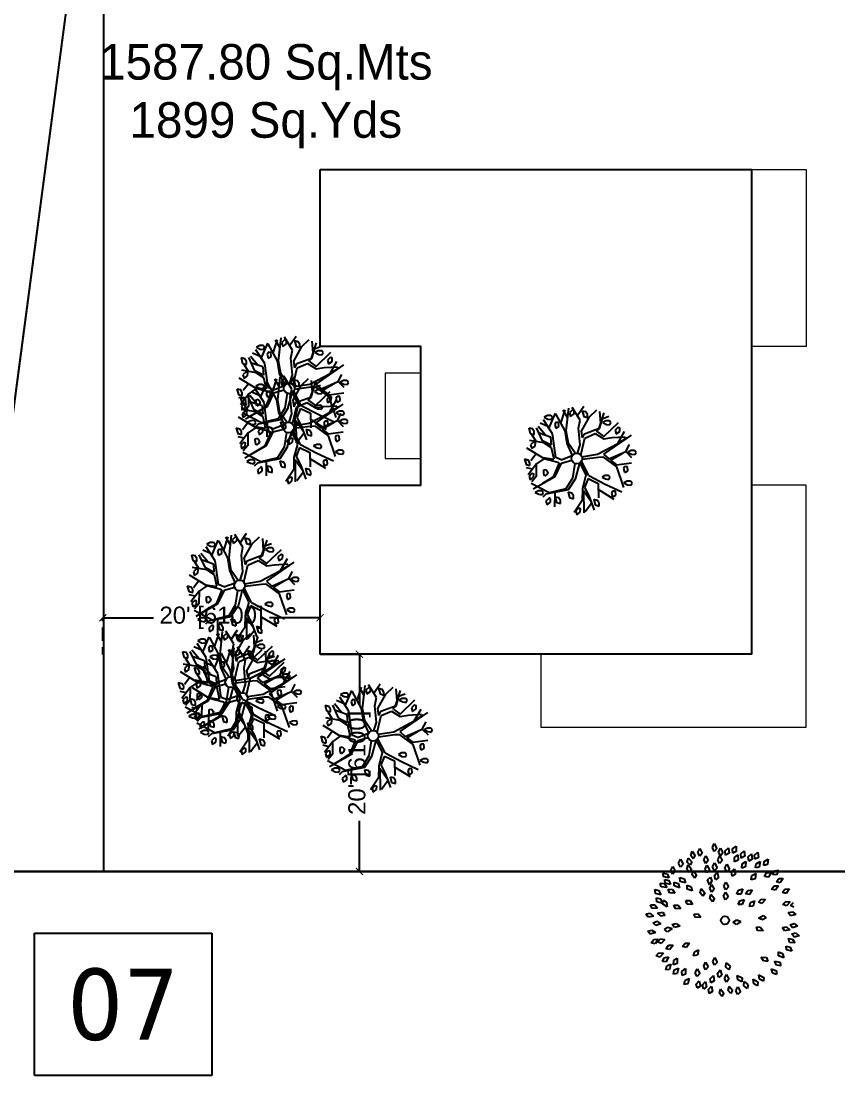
# Model space of a CAD drawing. Header units: millimetres. Extents: x -176651 to 388869, y -469666 to 486614.
# Drawn here: x 155105 to 178035, y 71235 to 101135 of the extents above; entities that cross this region are included whole.
import ezdxf

# ---------------------------------------------------------------- set-up
doc = ezdxf.new("R2010")
doc.units = ezdxf.units.MM
doc.header["$PDMODE"] = 35
doc.header["$PDSIZE"] = 0.1
doc.linetypes.add('HIDDEN', pattern=[9.525, 6.35, -3.175])
doc.layers.get('Defpoints').update_dxf_attribs({"color": 252})
doc.layers.add('A- FURNITURE', color=252, linetype='Continuous', lineweight=0)
doc.layers.add('L-TREEEES', color=8, linetype='Continuous', lineweight=25)
for name, color, linetype in [('ad-Dimension', 8, 'Continuous'), ('ad-Plinth', 8, 'Continuous'), ('ad-Plot Areas-Sq.Mts', 8, 'Continuous'), ('ad-Plot Areas-Sq.Yds', 8, 'Continuous'), ('ad-Plot Boundary', 8, 'Continuous'), ('ad-Plot Numbers', 2, 'Continuous'), ('ad-Verandah', 8, 'Continuous'), ('CAY', 94, 'Continuous')]:
    doc.layers.add(name, color=color, linetype=linetype)
doc.styles.add('$0$grid_text', font='verdana.ttf', dxfattribs={"width": 0.9})
doc.styles.add('MtX_Century_Gothic', font='GOTHIC.TTF')
doc.styles.get("Standard").update_dxf_attribs({"font": 'arial.ttf'})
doc.dimstyles.new('Copy of A-100-DIM-INT (MM-FT)', dxfattribs={"dimscale": 500, "dimtxt": 2.4, "dimasz": 1, "dimexe": 0, "dimexo": 0, "dimgap": 1, "dimtad": 0, "dimdec": 0, "dimlfac": 0.03937, "dimdsep": 46, "dimlunit": 3, "dimtxsty": 'Standard', "dimblk": 'ARCHTICK', "dimcen": 0.025, "dimclrd": 256, "dimclre": 256, "dimclrt": 256, "dimazin": 2, "dimtfac": 1, "dimtdec": 0, "dimtix": 1, "dimtmove": 2, "dimatfit": 3, "dimldrblk": 'ARCHTICK', "dimfxl": 1, "dimtolj": 1, "dimtzin": 0, "dimarcsym": 0})

# ---------------------------------------------------------------- blocks, each defined once
blk = doc.blocks.new('A$Cbbea0351')
at = {"layer": 'ad-Plot Areas-Sq.Mts', "linetype": 'Continuous', "insert": (-205604, -366769), "char_height": 1000, "width": 9668.74, "attachment_point": 5, "style": 'MtX_Century_Gothic', "bg_fill": 2}
blk.add_mtext('1587.80 Sq.Mts', dxfattribs=at)
at = {"layer": 'ad-Plot Numbers', "linetype": 'Continuous', "insert": (-209609, -393109), "char_height": 2000, "width": 2981.72, "attachment_point": 5, "style": '$0$grid_text', "bg_fill": 18, "box_fill_scale": 1.5, "bg_fill_color": 257, "bg_fill_transparency": 0}
blk.add_mtext('07', dxfattribs=at)
at = {"layer": 'ad-Plot Areas-Sq.Yds', "linetype": 'Continuous', "insert": (-205604, -368401), "char_height": 1000, "width": 7884.16, "attachment_point": 5, "style": 'MtX_Century_Gothic', "bg_fill": 2}
blk.add_mtext('1899 Sq.Yds', dxfattribs=at)
blk = doc.blocks.new('zw$A88E')
at = {"layer": 'ad-Plot Boundary', "ltscale": 5}
for points in [[(-214624, -390951), (-218257, -389327), (-224158, -388291), (-238328, -386295), (-245192, -385377), (-240945, -353250), (-210179, -357330)], [(-214414, -389359), (-160084, -389359), (-160084, -359309), (-195260, -359309), (-210179, -357330)], [(-218432, -419409), (-160084, -419409), (-160084, -389359), (-214414, -389359), (-214624, -390951), (-215394, -396770), (-216370, -404153), (-218165, -417733)]]:
    blk.add_lwpolyline(points, close=True, dxfattribs=at)
blk = doc.blocks.new('_ArchTick')
at = {"color": 0, "linetype": 'ByBlock', "const_width": 0.15}
blk.add_lwpolyline([(-0.5, -0.5), (0.5, 0.5)], dxfattribs=at)
blk = doc.blocks.new('*D16')
at = {"layer": 'ad-Dimension', "lineweight": -2, "transparency": 16777216}
for p, q in [((0, 0), (1103, 0)), ((1103, 0), (1103, -1419)), ((1103, -6100), (1103, -4681)), ((0, -6100), (1103, -6100))]:
    blk.add_line(p, q, dxfattribs=at)
at = {"layer": 'Defpoints', "color": 0, "ltscale": 5, "transparency": 16777216}
for p in [(0, 0), (0, -6100), (1103, -6100)]:
    blk.add_point(p, dxfattribs=at)
at = {"layer": 'ad-Dimension', "lineweight": -2, "ltscale": 5, "transparency": 16777216, "xscale": 200, "yscale": 200, "zscale": 200}
for p, rotation in [((1103, 0), 90), ((1103, -6100), 270)]:
    blk.add_blockref('_ArchTick', p, dxfattribs=dict(at, rotation=rotation))
at = {"layer": 'ad-Dimension', "ltscale": 5, "transparency": 16777216, "insert": (1103, -3050), "char_height": 480, "attachment_point": 5, "rotation": 90}
blk.add_mtext("\\A1;20' [6100]", dxfattribs=at)
blk = doc.blocks.new('*D17')
at = {"layer": 'ad-Dimension', "linetype": 'HIDDEN', "lineweight": -2, "transparency": 16777216}
blk.add_line((-6100, -6), (-6100, 1026), dxfattribs=at)
at = {"layer": 'ad-Dimension', "lineweight": -2, "transparency": 16777216}
for p, q in [((-6100, 1026), (-4681, 1026)), ((0, 1026), (-1419, 1026)), ((0, 0), (0, 1026))]:
    blk.add_line(p, q, dxfattribs=at)
at = {"layer": 'Defpoints', "color": 0, "ltscale": 5, "transparency": 16777216}
for p in [(-6100, 1026), (-6100, -6), (0, 0)]:
    blk.add_point(p, dxfattribs=at)
at = {"layer": 'ad-Dimension', "lineweight": -2, "ltscale": 5, "transparency": 16777216, "xscale": 200, "yscale": 200, "zscale": 200, "rotation": 180}
blk.add_blockref('_ArchTick', (-6100, 1026), dxfattribs=at)
at = {"layer": 'ad-Dimension', "lineweight": -2, "ltscale": 5, "transparency": 16777216, "xscale": 200, "yscale": 200, "zscale": 200}
blk.add_blockref('_ArchTick', (0, 1026), dxfattribs=at)
at = {"layer": 'ad-Dimension', "ltscale": 5, "transparency": 16777216, "insert": (-3050, 1026), "char_height": 480, "attachment_point": 5}
blk.add_mtext("\\A1;20' [6100]", dxfattribs=at)
blk = doc.blocks.new('zw$1D4B')
at = {"ltscale": 5}
blk.add_lwpolyline([(-22532, -238720), (-22532, -270747)], dxfattribs=at)
blk = doc.blocks.new('qerfefr')
at = {"layer": 'L-TREEEES', "color": 104, "ltscale": 1.622888}
for p, q in [((260795.962, 1945721.719, 129.914), (260796.032, 1945721.823, 129.914)), ((260796.032, 1945721.823, 129.914), (260796.083, 1945721.68, 129.914)), ((260796.173, 1945721.748, 129.914), (260796.255, 1945721.842, 129.914)), ((260796.255, 1945721.842, 129.914), (260796.288, 1945721.694, 129.914)), ((260795.87, 1945721.677, 129.914), (260795.944, 1945721.544, 129.914)), ((260795.944, 1945721.544, 129.914), (260795.875, 1945721.46, 129.914)), ((260796, 1945721.608, 129.914), (260795.962, 1945721.719, 129.914)), ((260796.083, 1945721.68, 129.914), (260796, 1945721.608, 129.914)), ((260796.197, 1945721.633, 129.914), (260796.173, 1945721.748, 129.914)), ((260796.288, 1945721.694, 129.914), (260796.197, 1945721.633, 129.914)), ((260796.283, 1945721.505, 129.914), (260796.365, 1945721.6, 129.914)), ((260796.307, 1945721.39, 129.914), (260796.283, 1945721.505, 129.914)), ((260796.365, 1945721.6, 129.914), (260796.398, 1945721.451, 129.914)), ((260795.855, 1945721.186, 129.914), (260795.92, 1945721.293, 129.914)), ((260795.898, 1945721.076, 129.914), (260795.855, 1945721.186, 129.914)), ((260795.92, 1945721.293, 129.914), (260795.978, 1945721.152, 129.914)), ((260796.247, 1945721.244, 129.914), (260796.329, 1945721.339, 129.914)), ((260796.271, 1945721.129, 129.914), (260796.247, 1945721.244, 129.914)), ((260796.362, 1945721.19, 129.914), (260796.271, 1945721.129, 129.914)), ((260796.398, 1945721.451, 129.914), (260796.307, 1945721.39, 129.914)), ((260796.329, 1945721.339, 129.914), (260796.362, 1945721.19, 129.914)), ((260795.978, 1945721.152, 129.914), (260795.898, 1945721.076, 129.914)), ((260796.237, 1945720.939, 129.914), (260796.335, 1945720.988, 129.914)), ((260796.25, 1945720.787, 129.914), (260796.237, 1945720.939, 129.914)), ((260796.335, 1945720.988, 129.914), (260796.344, 1945720.87, 129.914)), ((260795.94, 1945720.635, 129.914), (260796, 1945720.745, 129.914)), ((260795.989, 1945720.528, 129.914), (260795.94, 1945720.635, 129.914)), ((260796.065, 1945720.607, 129.914), (260795.989, 1945720.528, 129.914)), ((260796, 1945720.745, 129.914), (260796.065, 1945720.607, 129.914)), ((260796.234, 1945720.683, 129.914), (260796.31, 1945720.782, 129.914)), ((260796.265, 1945720.569, 129.914), (260796.234, 1945720.683, 129.914)), ((260796.344, 1945720.87, 129.914), (260796.25, 1945720.787, 129.914)), ((260796.352, 1945720.636, 129.914), (260796.265, 1945720.569, 129.914)), ((260796.31, 1945720.782, 129.914), (260796.352, 1945720.636, 129.914)), ((260795.614, 1945720.107, 129.914), (260795.729, 1945720.082, 129.914)), ((260795.633, 1945720, 129.914), (260795.614, 1945720.107, 129.914)), ((260795.782, 1945719.969, 129.914), (260795.633, 1945720, 129.914)), ((260795.729, 1945720.082, 129.914), (260795.782, 1945719.969, 129.914)), ((260794.373, 1945719.188, 129.914), (260794.284, 1945719.25, 129.914)), ((260794.41, 1945719.051, 129.914), (260794.486, 1945719.142, 129.914)), ((260794.486, 1945719.142, 129.914), (260794.611, 1945719.135, 129.914)), ((260794.611, 1945719.135, 129.914), (260794.514, 1945719.018, 129.914)), ((260794.514, 1945719.018, 129.914), (260794.41, 1945719.051, 129.914)), ((260794.439, 1945718.805, 129.914), (260794.499, 1945718.906, 129.914)), ((260794.547, 1945718.788, 129.914), (260794.439, 1945718.805, 129.914)), ((260794.499, 1945718.906, 129.914), (260794.623, 1945718.92, 129.914)), ((260794.623, 1945718.92, 129.914), (260794.547, 1945718.788, 129.914)), ((260794.69, 1945718.884, 129.914), (260794.725, 1945718.996, 129.914)), ((260794.799, 1945718.893, 129.914), (260794.69, 1945718.884, 129.914)), ((260794.616, 1945718.635, 129.914), (260794.672, 1945718.738, 129.914)), ((260794.725, 1945718.622, 129.914), (260794.616, 1945718.635, 129.914)), ((260794.672, 1945718.738, 129.914), (260794.796, 1945718.757, 129.914)), ((260794.796, 1945718.757, 129.914), (260794.725, 1945718.622, 129.914))]:
    blk.add_line(p, q, dxfattribs=at)
at = {"layer": 'L-TREEEES', "color": 96, "ltscale": 1.622888}
for p, q in [((260796.604, 1945721.774, 129.914), (260796.686, 1945721.869, 129.914)), ((260796.628, 1945721.659, 129.914), (260796.604, 1945721.774, 129.914)), ((260796.686, 1945721.869, 129.914), (260796.719, 1945721.72, 129.914)), ((260796.719, 1945721.72, 129.914), (260796.628, 1945721.659, 129.914)), ((260796.66, 1945721.405, 129.914), (260796.743, 1945721.499, 129.914)), ((260796.738, 1945721.606, 129.914), (260796.821, 1945721.7, 129.914)), ((260796.762, 1945721.49, 129.914), (260796.738, 1945721.606, 129.914)), ((260796.743, 1945721.499, 129.914), (260796.774, 1945721.35, 129.914)), ((260796.853, 1945721.551, 129.914), (260796.762, 1945721.49, 129.914)), ((260796.821, 1945721.7, 129.914), (260796.853, 1945721.551, 129.914)), ((260796.908, 1945721.475, 129.914), (260796.926, 1945721.591, 129.914)), ((260797.015, 1945721.5, 129.914), (260796.908, 1945721.475, 129.914)), ((260796.926, 1945721.591, 129.914), (260797.037, 1945721.65, 129.914)), ((260797.037, 1945721.65, 129.914), (260797.015, 1945721.5, 129.914)), ((260797.117, 1945721.477, 129.914), (260797.145, 1945721.591, 129.914)), ((260797.226, 1945721.493, 129.914), (260797.117, 1945721.477, 129.914)), ((260797.145, 1945721.591, 129.914), (260797.26, 1945721.641, 129.914)), ((260797.26, 1945721.641, 129.914), (260797.226, 1945721.493, 129.914)), ((260796.47, 1945721.247, 129.914), (260796.551, 1945721.342, 129.914)), ((260796.495, 1945721.132, 129.914), (260796.47, 1945721.247, 129.914)), ((260796.585, 1945721.193, 129.914), (260796.495, 1945721.132, 129.914)), ((260796.551, 1945721.342, 129.914), (260796.585, 1945721.193, 129.914)), ((260796.683, 1945721.29, 129.914), (260796.66, 1945721.405, 129.914)), ((260796.774, 1945721.35, 129.914), (260796.683, 1945721.29, 129.914)), ((260796.792, 1945721.122, 129.914), (260796.875, 1945721.216, 129.914)), ((260796.875, 1945721.216, 129.914), (260796.908, 1945721.068, 129.914)), ((260797.102, 1945721.225, 129.914), (260797.127, 1945721.34, 129.914)), ((260797.21, 1945721.243, 129.914), (260797.102, 1945721.225, 129.914)), ((260797.127, 1945721.34, 129.914), (260797.24, 1945721.393, 129.914)), ((260797.24, 1945721.393, 129.914), (260797.21, 1945721.243, 129.914)), ((260797.31, 1945721.279, 129.914), (260797.33, 1945721.395, 129.914)), ((260797.417, 1945721.302, 129.914), (260797.31, 1945721.279, 129.914)), ((260797.33, 1945721.395, 129.914), (260797.442, 1945721.452, 129.914)), ((260797.442, 1945721.452, 129.914), (260797.417, 1945721.302, 129.914)), ((260797.493, 1945721.142, 129.914), (260797.509, 1945721.259, 129.914)), ((260797.509, 1945721.259, 129.914), (260797.619, 1945721.32, 129.914)), ((260796.453, 1945720.881, 129.914), (260796.454, 1945720.999, 129.914)), ((260796.555, 1945720.922, 129.914), (260796.453, 1945720.881, 129.914)), ((260796.454, 1945720.999, 129.914), (260796.554, 1945721.074, 129.914)), ((260796.554, 1945721.074, 129.914), (260796.555, 1945720.922, 129.914)), ((260796.817, 1945721.007, 129.914), (260796.792, 1945721.122, 129.914)), ((260796.908, 1945721.068, 129.914), (260796.817, 1945721.007, 129.914)), ((260796.934, 1945720.853, 129.914), (260796.939, 1945720.97, 129.914)), ((260797.037, 1945720.889, 129.914), (260796.934, 1945720.853, 129.914)), ((260796.939, 1945720.97, 129.914), (260797.042, 1945721.041, 129.914)), ((260797.042, 1945721.041, 129.914), (260797.037, 1945720.889, 129.914)), ((260797.254, 1945721.004, 129.914), (260797.292, 1945721.115, 129.914)), ((260797.363, 1945721.01, 129.914), (260797.254, 1945721.004, 129.914)), ((260797.292, 1945721.115, 129.914), (260797.411, 1945721.154, 129.914)), ((260797.411, 1945721.154, 129.914), (260797.363, 1945721.01, 129.914)), ((260797.599, 1945721.168, 129.914), (260797.493, 1945721.142, 129.914)), ((260796.636, 1945720.647, 129.914), (260796.718, 1945720.741, 129.914)), ((260796.66, 1945720.531, 129.914), (260796.636, 1945720.647, 129.914)), ((260796.751, 1945720.592, 129.914), (260796.66, 1945720.531, 129.914)), ((260796.718, 1945720.741, 129.914), (260796.751, 1945720.592, 129.914)), ((260797.422, 1945720.616, 129.914), (260797.468, 1945720.725, 129.914)), ((260797.531, 1945720.614, 129.914), (260797.422, 1945720.616, 129.914)), ((260797.468, 1945720.725, 129.914), (260797.59, 1945720.755, 129.914)), ((260796.162, 1945720.41, 129.914), (260796.223, 1945720.519, 129.914)), ((260796.209, 1945720.302, 129.914), (260796.162, 1945720.41, 129.914)), ((260796.286, 1945720.38, 129.914), (260796.209, 1945720.302, 129.914)), ((260796.223, 1945720.519, 129.914), (260796.286, 1945720.38, 129.914)), ((260796.551, 1945720.379, 129.914), (260796.633, 1945720.473, 129.914)), ((260796.576, 1945720.263, 129.914), (260796.551, 1945720.379, 129.914)), ((260796.666, 1945720.324, 129.914), (260796.576, 1945720.263, 129.914)), ((260796.633, 1945720.473, 129.914), (260796.666, 1945720.324, 129.914)), ((260796.93, 1945720.332, 129.914), (260796.999, 1945720.428, 129.914)), ((260797.036, 1945720.306, 129.914), (260796.93, 1945720.332, 129.914)), ((260796.999, 1945720.428, 129.914), (260797.124, 1945720.431, 129.914)), ((260797.124, 1945720.431, 129.914), (260797.036, 1945720.306, 129.914)), ((260797.164, 1945720.272, 129.914), (260797.247, 1945720.355, 129.914)), ((260797.247, 1945720.355, 129.914), (260797.371, 1945720.338, 129.914)), ((260797.371, 1945720.338, 129.914), (260797.265, 1945720.229, 129.914)), ((260796.883, 1945720.041, 129.914), (260796.957, 1945720.133, 129.914)), ((260796.988, 1945720.009, 129.914), (260796.883, 1945720.041, 129.914)), ((260796.957, 1945720.133, 129.914), (260797.082, 1945720.129, 129.914)), ((260797.082, 1945720.129, 129.914), (260796.988, 1945720.009, 129.914)), ((260797.265, 1945720.229, 129.914), (260797.164, 1945720.272, 129.914)), ((260797.174, 1945719.905, 129.914), (260797.233, 1945720.007, 129.914)), ((260797.233, 1945720.007, 129.914), (260797.358, 1945720.021, 129.914)), ((260797.358, 1945720.021, 129.914), (260797.282, 1945719.889, 129.914)), ((260796.619, 1945719.595, 129.914), (260796.731, 1945719.633, 129.914)), ((260796.69, 1945719.512, 129.914), (260796.619, 1945719.595, 129.914)), ((260796.834, 1945719.562, 129.914), (260796.69, 1945719.512, 129.914)), ((260796.731, 1945719.633, 129.914), (260796.834, 1945719.562, 129.914)), ((260797.334, 1945719.526, 129.914), (260797.481, 1945719.564, 129.914)), ((260797.431, 1945719.447, 129.914), (260797.334, 1945719.526, 129.914)), ((260797.545, 1945719.475, 129.914), (260797.431, 1945719.447, 129.914)), ((260797.481, 1945719.564, 129.914), (260797.545, 1945719.475, 129.914)), ((260795.297, 1945718.98, 129.914), (260795.352, 1945719.084, 129.914)), ((260795.352, 1945719.084, 129.914), (260795.476, 1945719.104, 129.914)), ((260795.476, 1945719.104, 129.914), (260795.406, 1945718.969, 129.914)), ((260797.22, 1945719.189, 129.914), (260797.215, 1945719.298, 129.914)), ((260797.215, 1945719.298, 129.914), (260797.326, 1945719.259, 129.914)), ((260797.365, 1945719.14, 129.914), (260797.22, 1945719.189, 129.914)), ((260797.326, 1945719.259, 129.914), (260797.365, 1945719.14, 129.914)), ((260794.725, 1945718.996, 129.914), (260794.842, 1945719.039, 129.914)), ((260794.842, 1945719.039, 129.914), (260794.799, 1945718.893, 129.914)), ((260795.406, 1945718.969, 129.914), (260795.297, 1945718.98, 129.914)), ((260794.841, 1945718.528, 129.914), (260794.869, 1945718.642, 129.914)), ((260794.949, 1945718.543, 129.914), (260794.841, 1945718.528, 129.914)), ((260794.869, 1945718.642, 129.914), (260794.984, 1945718.691, 129.914)), ((260794.984, 1945718.691, 129.914), (260794.949, 1945718.543, 129.914)), ((260795.22, 1945718.505, 129.914), (260795.303, 1945718.6, 129.914)), ((260795.245, 1945718.39, 129.914), (260795.22, 1945718.505, 129.914)), ((260795.303, 1945718.6, 129.914), (260795.336, 1945718.451, 129.914)), ((260795.497, 1945718.625, 129.914), (260795.579, 1945718.72, 129.914)), ((260795.521, 1945718.51, 129.914), (260795.497, 1945718.625, 129.914)), ((260795.612, 1945718.571, 129.914), (260795.521, 1945718.51, 129.914)), ((260795.579, 1945718.72, 129.914), (260795.612, 1945718.571, 129.914)), ((260795.776, 1945718.681, 129.914), (260795.858, 1945718.776, 129.914)), ((260795.8, 1945718.566, 129.914), (260795.776, 1945718.681, 129.914)), ((260795.891, 1945718.627, 129.914), (260795.8, 1945718.566, 129.914)), ((260795.858, 1945718.776, 129.914), (260795.891, 1945718.627, 129.914)), ((260796.087, 1945718.436, 129.914), (260796.13, 1945718.553, 129.914)), ((260796.13, 1945718.553, 129.914), (260796.213, 1945718.425, 129.914)), ((260794.832, 1945718.275, 129.914), (260794.886, 1945718.379, 129.914)), ((260794.94, 1945718.264, 129.914), (260794.832, 1945718.275, 129.914)), ((260794.886, 1945718.379, 129.914), (260795.01, 1945718.399, 129.914)), ((260795.01, 1945718.399, 129.914), (260794.94, 1945718.264, 129.914)), ((260795.156, 1945718.072, 129.914), (260795.161, 1945718.19, 129.914)), ((260795.161, 1945718.19, 129.914), (260795.264, 1945718.261, 129.914)), ((260795.336, 1945718.451, 129.914), (260795.245, 1945718.39, 129.914)), ((260795.264, 1945718.261, 129.914), (260795.259, 1945718.109, 129.914)), ((260795.326, 1945718.122, 129.914), (260795.43, 1945718.191, 129.914)), ((260795.43, 1945718.191, 129.914), (260795.422, 1945718.039, 129.914)), ((260795.567, 1945718.117, 129.914), (260795.581, 1945718.234, 129.914)), ((260795.581, 1945718.234, 129.914), (260795.689, 1945718.297, 129.914)), ((260795.689, 1945718.297, 129.914), (260795.672, 1945718.145, 129.914)), ((260795.816, 1945718.205, 129.914), (260795.818, 1945718.323, 129.914)), ((260795.918, 1945718.245, 129.914), (260795.816, 1945718.205, 129.914)), ((260795.818, 1945718.323, 129.914), (260795.919, 1945718.398, 129.914)), ((260795.919, 1945718.398, 129.914), (260795.918, 1945718.245, 129.914)), ((260795.971, 1945718.137, 129.914), (260796.053, 1945718.232, 129.914)), ((260796.053, 1945718.232, 129.914), (260796.086, 1945718.083, 129.914)), ((260796.15, 1945718.337, 129.914), (260796.087, 1945718.436, 129.914)), ((260796.213, 1945718.425, 129.914), (260796.15, 1945718.337, 129.914)), ((260795.259, 1945718.109, 129.914), (260795.156, 1945718.072, 129.914)), ((260795.318, 1945718.005, 129.914), (260795.326, 1945718.122, 129.914)), ((260795.422, 1945718.039, 129.914), (260795.318, 1945718.005, 129.914)), ((260795.452, 1945717.957, 129.914), (260795.558, 1945718.023, 129.914)), ((260795.558, 1945718.023, 129.914), (260795.546, 1945717.871, 129.914)), ((260795.672, 1945718.145, 129.914), (260795.567, 1945718.117, 129.914)), ((260795.995, 1945718.022, 129.914), (260795.971, 1945718.137, 129.914)), ((260796.086, 1945718.083, 129.914), (260795.995, 1945718.022, 129.914))]:
    blk.add_line(p, q, dxfattribs=at)
at = {"layer": 'L-TREEEES', "color": 70, "ltscale": 1.622888}
for p, q in [((260795.311, 1945721.46, 129.914), (260795.393, 1945721.554, 129.914)), ((260795.393, 1945721.554, 129.914), (260795.426, 1945721.405, 129.914)), ((260795.574, 1945721.597, 129.914), (260795.656, 1945721.692, 129.914)), ((260795.598, 1945721.482, 129.914), (260795.574, 1945721.597, 129.914)), ((260795.689, 1945721.543, 129.914), (260795.598, 1945721.482, 129.914)), ((260795.656, 1945721.692, 129.914), (260795.689, 1945721.543, 129.914)), ((260795.756, 1945721.379, 129.914), (260795.82, 1945721.487, 129.914)), ((260795.818, 1945721.563, 129.914), (260795.87, 1945721.677, 129.914)), ((260795.875, 1945721.46, 129.914), (260795.818, 1945721.563, 129.914)), ((260795.82, 1945721.487, 129.914), (260795.879, 1945721.347, 129.914)), ((260794.931, 1945721.195, 129.914), (260795.041, 1945721.151, 129.914)), ((260794.932, 1945721.085, 129.914), (260794.931, 1945721.195, 129.914)), ((260795.065, 1945721.155, 129.914), (260795.08, 1945721.263, 129.914)), ((260795.071, 1945721.337, 129.914), (260795.077, 1945721.446, 129.914)), ((260795.209, 1945721.273, 129.914), (260795.071, 1945721.337, 129.914)), ((260795.077, 1945721.446, 129.914), (260795.184, 1945721.395, 129.914)), ((260795.08, 1945721.263, 129.914), (260795.182, 1945721.204, 129.914)), ((260795.182, 1945721.204, 129.914), (260795.197, 1945721.08, 129.914)), ((260795.184, 1945721.395, 129.914), (260795.209, 1945721.273, 129.914)), ((260795.335, 1945721.344, 129.914), (260795.311, 1945721.46, 129.914)), ((260795.426, 1945721.405, 129.914), (260795.335, 1945721.344, 129.914)), ((260795.488, 1945721.095, 129.914), (260795.507, 1945721.203, 129.914)), ((260795.507, 1945721.203, 129.914), (260795.607, 1945721.14, 129.914)), ((260795.801, 1945721.27, 129.914), (260795.756, 1945721.379, 129.914)), ((260795.879, 1945721.347, 129.914), (260795.801, 1945721.27, 129.914)), ((260794.723, 1945720.952, 129.914), (260794.737, 1945721.06, 129.914)), ((260794.857, 1945720.878, 129.914), (260794.723, 1945720.952, 129.914)), ((260794.737, 1945721.06, 129.914), (260794.84, 1945721.003, 129.914)), ((260794.84, 1945721.003, 129.914), (260794.857, 1945720.878, 129.914)), ((260795.074, 1945721.03, 129.914), (260794.932, 1945721.085, 129.914)), ((260795.041, 1945721.151, 129.914), (260795.074, 1945721.03, 129.914)), ((260795.197, 1945721.08, 129.914), (260795.065, 1945721.155, 129.914)), ((260795.101, 1945720.969, 129.914), (260795.214, 1945720.935, 129.914)), ((260795.111, 1945720.86, 129.914), (260795.101, 1945720.969, 129.914)), ((260795.214, 1945720.935, 129.914), (260795.257, 1945720.818, 129.914)), ((260795.291, 1945721.015, 129.914), (260795.317, 1945721.121, 129.914)), ((260795.415, 1945720.927, 129.914), (260795.291, 1945721.015, 129.914)), ((260795.317, 1945721.121, 129.914), (260795.413, 1945721.052, 129.914)), ((260795.413, 1945721.052, 129.914), (260795.415, 1945720.927, 129.914)), ((260795.618, 1945721.015, 129.914), (260795.488, 1945721.095, 129.914)), ((260795.607, 1945721.14, 129.914), (260795.618, 1945721.015, 129.914)), ((260795.616, 1945720.836, 129.914), (260795.643, 1945720.942, 129.914)), ((260795.643, 1945720.942, 129.914), (260795.738, 1945720.872, 129.914)), ((260794.508, 1945720.674, 129.914), (260794.623, 1945720.649, 129.914)), ((260794.527, 1945720.566, 129.914), (260794.508, 1945720.674, 129.914)), ((260794.623, 1945720.649, 129.914), (260794.676, 1945720.536, 129.914)), ((260794.704, 1945720.716, 129.914), (260794.719, 1945720.824, 129.914)), ((260794.837, 1945720.641, 129.914), (260794.704, 1945720.716, 129.914)), ((260794.719, 1945720.824, 129.914), (260794.822, 1945720.765, 129.914)), ((260794.822, 1945720.765, 129.914), (260794.837, 1945720.641, 129.914)), ((260794.836, 1945720.616, 129.914), (260794.882, 1945720.715, 129.914)), ((260794.94, 1945720.506, 129.914), (260794.836, 1945720.616, 129.914)), ((260794.882, 1945720.715, 129.914), (260794.962, 1945720.629, 129.914)), ((260794.962, 1945720.629, 129.914), (260794.94, 1945720.506, 129.914)), ((260795.257, 1945720.818, 129.914), (260795.111, 1945720.86, 129.914)), ((260795.74, 1945720.747, 129.914), (260795.616, 1945720.836, 129.914)), ((260795.738, 1945720.872, 129.914), (260795.74, 1945720.747, 129.914)), ((260794.321, 1945720.471, 129.914), (260794.439, 1945720.458, 129.914)), ((260794.351, 1945720.366, 129.914), (260794.321, 1945720.471, 129.914)), ((260794.503, 1945720.351, 129.914), (260794.351, 1945720.366, 129.914)), ((260794.439, 1945720.458, 129.914), (260794.503, 1945720.351, 129.914)), ((260794.676, 1945720.536, 129.914), (260794.527, 1945720.566, 129.914)), ((260794.7, 1945720.297, 129.914), (260794.633, 1945720.403, 129.914)), ((260794.633, 1945720.403, 129.914), (260794.785, 1945720.392, 129.914)), ((260794.817, 1945720.287, 129.914), (260794.7, 1945720.297, 129.914)), ((260794.785, 1945720.392, 129.914), (260794.817, 1945720.287, 129.914)), ((260795.141, 1945720.498, 129.914), (260795.255, 1945720.469, 129.914)), ((260795.155, 1945720.39, 129.914), (260795.141, 1945720.498, 129.914)), ((260795.303, 1945720.353, 129.914), (260795.155, 1945720.39, 129.914)), ((260795.255, 1945720.469, 129.914), (260795.303, 1945720.353, 129.914)), ((260795.498, 1945720.537, 129.914), (260795.61, 1945720.5, 129.914)), ((260795.505, 1945720.428, 129.914), (260795.498, 1945720.537, 129.914)), ((260795.65, 1945720.382, 129.914), (260795.505, 1945720.428, 129.914)), ((260795.61, 1945720.5, 129.914), (260795.65, 1945720.382, 129.914)), ((260794.237, 1945719.982, 129.914), (260794.355, 1945719.986, 129.914)), ((260794.282, 1945719.882, 129.914), (260794.237, 1945719.982, 129.914)), ((260794.355, 1945719.986, 129.914), (260794.434, 1945719.888, 129.914)), ((260794.444, 1945720.172, 129.914), (260794.561, 1945720.184, 129.914)), ((260794.495, 1945720.075, 129.914), (260794.444, 1945720.172, 129.914)), ((260794.646, 1945720.092, 129.914), (260794.495, 1945720.075, 129.914)), ((260794.561, 1945720.184, 129.914), (260794.646, 1945720.092, 129.914)), ((260794.947, 1945719.983, 129.914), (260795.065, 1945719.986, 129.914)), ((260794.99, 1945719.883, 129.914), (260794.947, 1945719.983, 129.914)), ((260795.065, 1945719.986, 129.914), (260795.143, 1945719.888, 129.914)), ((260794.247, 1945719.639, 129.914), (260794.337, 1945719.715, 129.914)), ((260794.434, 1945719.888, 129.914), (260794.282, 1945719.882, 129.914)), ((260794.337, 1945719.715, 129.914), (260794.459, 1945719.687, 129.914)), ((260794.459, 1945719.687, 129.914), (260794.344, 1945719.588, 129.914)), ((260794.424, 1945719.626, 129.914), (260794.528, 1945719.682, 129.914)), ((260794.528, 1945719.682, 129.914), (260794.641, 1945719.63, 129.914)), ((260794.701, 1945719.906, 129.914), (260794.813, 1945719.944, 129.914)), ((260794.773, 1945719.823, 129.914), (260794.701, 1945719.906, 129.914)), ((260794.917, 1945719.873, 129.914), (260794.773, 1945719.823, 129.914)), ((260794.813, 1945719.944, 129.914), (260794.917, 1945719.873, 129.914)), ((260795.143, 1945719.888, 129.914), (260794.99, 1945719.883, 129.914)), ((260794.344, 1945719.588, 129.914), (260794.247, 1945719.639, 129.914)), ((260794.508, 1945719.556, 129.914), (260794.424, 1945719.626, 129.914)), ((260794.641, 1945719.63, 129.914), (260794.508, 1945719.556, 129.914)), ((260794.608, 1945719.374, 129.914), (260794.699, 1945719.448, 129.914)), ((260794.699, 1945719.448, 129.914), (260794.821, 1945719.418, 129.914)), ((260794.821, 1945719.418, 129.914), (260794.703, 1945719.321, 129.914)), ((260795.072, 1945719.315, 129.914), (260795.165, 1945719.388, 129.914)), ((260795.165, 1945719.388, 129.914), (260795.286, 1945719.355, 129.914)), ((260794.284, 1945719.25, 129.914), (260794.382, 1945719.315, 129.914)), ((260794.5, 1945719.273, 129.914), (260794.373, 1945719.188, 129.914)), ((260794.382, 1945719.315, 129.914), (260794.5, 1945719.273, 129.914)), ((260794.703, 1945719.321, 129.914), (260794.608, 1945719.374, 129.914)), ((260795.167, 1945719.26, 129.914), (260795.072, 1945719.315, 129.914)), ((260795.286, 1945719.355, 129.914), (260795.167, 1945719.26, 129.914))]:
    blk.add_line(p, q, dxfattribs=at)
at = {"layer": 'L-TREEEES', "color": 98, "ltscale": 1.622888}
for p, q in [((260797.619, 1945721.32, 129.914), (260797.599, 1945721.168, 129.914)), ((260797.672, 1945721.144, 129.914), (260797.695, 1945721.259, 129.914)), ((260797.695, 1945721.259, 129.914), (260797.808, 1945721.314, 129.914)), ((260797.808, 1945721.314, 129.914), (260797.78, 1945721.164, 129.914)), ((260797.624, 1945720.906, 129.914), (260797.673, 1945721.014, 129.914)), ((260797.733, 1945720.902, 129.914), (260797.624, 1945720.906, 129.914)), ((260797.78, 1945721.164, 129.914), (260797.672, 1945721.144, 129.914)), ((260797.673, 1945721.014, 129.914), (260797.795, 1945721.042, 129.914)), ((260797.795, 1945721.042, 129.914), (260797.733, 1945720.902, 129.914)), ((260797.869, 1945720.909, 129.914), (260797.912, 1945721.019, 129.914)), ((260797.978, 1945720.91, 129.914), (260797.869, 1945720.909, 129.914)), ((260797.912, 1945721.019, 129.914), (260798.033, 1945721.052, 129.914)), ((260798.033, 1945721.052, 129.914), (260797.978, 1945720.91, 129.914)), ((260797.59, 1945720.755, 129.914), (260797.531, 1945720.614, 129.914)), ((260797.807, 1945720.606, 129.914), (260797.89, 1945720.689, 129.914)), ((260797.907, 1945720.563, 129.914), (260797.807, 1945720.606, 129.914)), ((260797.89, 1945720.689, 129.914), (260798.014, 1945720.672, 129.914)), ((260798.014, 1945720.672, 129.914), (260797.907, 1945720.563, 129.914)), ((260798.036, 1945720.6, 129.914), (260798.115, 1945720.688, 129.914)), ((260798.139, 1945720.563, 129.914), (260798.036, 1945720.6, 129.914)), ((260798.115, 1945720.688, 129.914), (260798.239, 1945720.678, 129.914)), ((260798.239, 1945720.678, 129.914), (260798.139, 1945720.563, 129.914)), ((260797.904, 1945720.21, 129.914), (260797.997, 1945720.283, 129.914)), ((260797.997, 1945720.283, 129.914), (260798.118, 1945720.252, 129.914)), ((260798.088, 1945720.372, 129.914), (260798.179, 1945720.446, 129.914)), ((260798.184, 1945720.319, 129.914), (260798.088, 1945720.372, 129.914)), ((260798.179, 1945720.446, 129.914), (260798.301, 1945720.417, 129.914)), ((260798.301, 1945720.417, 129.914), (260798.184, 1945720.319, 129.914)), ((260797.45, 1945719.958, 129.914), (260797.55, 1945720.02, 129.914)), ((260797.55, 1945720.02, 129.914), (260797.667, 1945719.975, 129.914)), ((260798, 1945720.156, 129.914), (260797.904, 1945720.21, 129.914)), ((260798.118, 1945720.252, 129.914), (260798, 1945720.156, 129.914)), ((260798.173, 1945720.04, 129.914), (260798.264, 1945720.116, 129.914)), ((260798.27, 1945719.989, 129.914), (260798.173, 1945720.04, 129.914)), ((260798.264, 1945720.116, 129.914), (260798.385, 1945720.088, 129.914)), ((260798.385, 1945720.088, 129.914), (260798.27, 1945719.989, 129.914)), ((260797.282, 1945719.889, 129.914), (260797.174, 1945719.905, 129.914)), ((260797.538, 1945719.893, 129.914), (260797.45, 1945719.958, 129.914)), ((260797.667, 1945719.975, 129.914), (260797.538, 1945719.893, 129.914)), ((260798.099, 1945719.708, 129.914), (260798.199, 1945719.772, 129.914)), ((260798.188, 1945719.645, 129.914), (260798.099, 1945719.708, 129.914)), ((260798.316, 1945719.728, 129.914), (260798.188, 1945719.645, 129.914)), ((260798.199, 1945719.772, 129.914), (260798.316, 1945719.728, 129.914)), ((260798.296, 1945719.633, 129.914), (260798.402, 1945719.685, 129.914)), ((260798.185, 1945719.455, 129.914), (260798.303, 1945719.447, 129.914)), ((260798.219, 1945719.351, 129.914), (260798.185, 1945719.455, 129.914)), ((260798.378, 1945719.56, 129.914), (260798.296, 1945719.633, 129.914)), ((260798.303, 1945719.447, 129.914), (260798.372, 1945719.343, 129.914)), ((260797.917, 1945719.095, 129.914), (260798.034, 1945719.084, 129.914)), ((260797.948, 1945718.99, 129.914), (260797.917, 1945719.095, 129.914)), ((260798.034, 1945719.084, 129.914), (260798.1, 1945718.978, 129.914)), ((260798.142, 1945719.109, 129.914), (260798.26, 1945719.111, 129.914)), ((260798.184, 1945719.008, 129.914), (260798.142, 1945719.109, 129.914)), ((260798.372, 1945719.343, 129.914), (260798.219, 1945719.351, 129.914)), ((260798.26, 1945719.111, 129.914), (260798.336, 1945719.012, 129.914)), ((260798.1, 1945718.978, 129.914), (260797.948, 1945718.99, 129.914)), ((260798.12, 1945718.848, 129.914), (260798.238, 1945718.847, 129.914)), ((260798.16, 1945718.746, 129.914), (260798.12, 1945718.848, 129.914)), ((260798.336, 1945719.012, 129.914), (260798.184, 1945719.008, 129.914)), ((260798.238, 1945718.847, 129.914), (260798.312, 1945718.746, 129.914)), ((260797.864, 1945718.452, 129.914), (260797.878, 1945718.561, 129.914)), ((260797.878, 1945718.561, 129.914), (260797.981, 1945718.502, 129.914)), ((260797.981, 1945718.502, 129.914), (260797.997, 1945718.378, 129.914)), ((260797.997, 1945718.638, 129.914), (260797.998, 1945718.748, 129.914)), ((260798.138, 1945718.581, 129.914), (260797.997, 1945718.638, 129.914)), ((260797.998, 1945718.748, 129.914), (260798.107, 1945718.703, 129.914)), ((260798.107, 1945718.703, 129.914), (260798.138, 1945718.581, 129.914)), ((260798.312, 1945718.746, 129.914), (260798.16, 1945718.746, 129.914)), ((260797.158, 1945718.325, 129.914), (260797.122, 1945718.445, 129.914)), ((260797.122, 1945718.445, 129.914), (260797.265, 1945718.393, 129.914)), ((260797.268, 1945718.283, 129.914), (260797.158, 1945718.325, 129.914)), ((260797.265, 1945718.393, 129.914), (260797.268, 1945718.283, 129.914)), ((260797.48, 1945718.118, 129.914), (260797.456, 1945718.241, 129.914)), ((260797.456, 1945718.241, 129.914), (260797.594, 1945718.175, 129.914)), ((260797.604, 1945718.351, 129.914), (260797.632, 1945718.457, 129.914)), ((260797.728, 1945718.262, 129.914), (260797.604, 1945718.351, 129.914)), ((260797.632, 1945718.457, 129.914), (260797.727, 1945718.387, 129.914)), ((260797.727, 1945718.387, 129.914), (260797.728, 1945718.262, 129.914)), ((260797.997, 1945718.378, 129.914), (260797.864, 1945718.452, 129.914)), ((260795.441, 1945717.84, 129.914), (260795.452, 1945717.957, 129.914)), ((260795.979, 1945717.788, 129.914), (260796.042, 1945717.897, 129.914)), ((260796.042, 1945717.897, 129.914), (260796.103, 1945717.757, 129.914)), ((260796.325, 1945718.002, 129.914), (260796.337, 1945718.127, 129.914)), ((260796.411, 1945717.922, 129.914), (260796.325, 1945718.002, 129.914)), ((260796.337, 1945718.127, 129.914), (260796.45, 1945718.025, 129.914)), ((260796.45, 1945718.025, 129.914), (260796.411, 1945717.922, 129.914)), ((260796.44, 1945717.791, 129.914), (260796.476, 1945717.91, 129.914)), ((260796.476, 1945717.91, 129.914), (260796.567, 1945717.788, 129.914)), ((260796.723, 1945717.78, 129.914), (260796.74, 1945717.904, 129.914)), ((260796.74, 1945717.904, 129.914), (260796.849, 1945717.796, 129.914)), ((260796.916, 1945717.856, 129.914), (260796.929, 1945717.981, 129.914)), ((260796.929, 1945717.981, 129.914), (260797.042, 1945717.878, 129.914)), ((260797.314, 1945717.931, 129.914), (260797.315, 1945718.056, 129.914)), ((260797.408, 1945717.86, 129.914), (260797.314, 1945717.931, 129.914)), ((260797.315, 1945718.056, 129.914), (260797.437, 1945717.965, 129.914)), ((260797.437, 1945717.965, 129.914), (260797.408, 1945717.86, 129.914)), ((260797.586, 1945718.066, 129.914), (260797.48, 1945718.118, 129.914)), ((260797.594, 1945718.175, 129.914), (260797.586, 1945718.066, 129.914)), ((260795.546, 1945717.871, 129.914), (260795.441, 1945717.84, 129.914)), ((260795.722, 1945717.778, 129.914), (260795.789, 1945717.883, 129.914)), ((260795.763, 1945717.667, 129.914), (260795.722, 1945717.778, 129.914)), ((260795.844, 1945717.741, 129.914), (260795.763, 1945717.667, 129.914)), ((260795.789, 1945717.883, 129.914), (260795.844, 1945717.741, 129.914)), ((260796.026, 1945717.68, 129.914), (260795.979, 1945717.788, 129.914)), ((260796.103, 1945717.757, 129.914), (260796.026, 1945717.68, 129.914)), ((260796.188, 1945717.716, 129.914), (260796.27, 1945717.81, 129.914)), ((260796.212, 1945717.6, 129.914), (260796.188, 1945717.716, 129.914)), ((260796.303, 1945717.661, 129.914), (260796.212, 1945717.6, 129.914)), ((260796.27, 1945717.81, 129.914), (260796.303, 1945717.661, 129.914)), ((260796.509, 1945717.695, 129.914), (260796.44, 1945717.791, 129.914)), ((260796.567, 1945717.788, 129.914), (260796.509, 1945717.695, 129.914)), ((260796.806, 1945717.696, 129.914), (260796.723, 1945717.78, 129.914)), ((260796.849, 1945717.796, 129.914), (260796.806, 1945717.696, 129.914)), ((260797.003, 1945717.776, 129.914), (260796.916, 1945717.856, 129.914)), ((260797.042, 1945717.878, 129.914), (260797.003, 1945717.776, 129.914))]:
    blk.add_line(p, q, dxfattribs=at)
at = {"layer": 'L-TREEEES', "color": 96, "ltscale": 1.622888}
blk.add_circle((260796.41, 1945719.71, 129.914), 0.116, dxfattribs=at)
blk = doc.blocks.new('QRFQ')
at = {"layer": 'CAY', "color": 30, "true_color": 0xf26722}
for p, q in [((260795.922, 1945731.201, 129.914), (260795.782, 1945731.644, 129.914)), ((260795.919, 1945731.729, 129.914), (260795.821, 1945731.709, 129.914)), ((260795.821, 1945731.709, 129.914), (260795.905, 1945731.63, 129.914)), ((260795.867, 1945731.367, 129.914), (260796.156, 1945731.735, 129.914)), ((260796.013, 1945731.704, 129.914), (260795.919, 1945731.729, 129.914)), ((260795.992, 1945731.594, 129.914), (260796.042, 1945731.642, 129.914)), ((260796.042, 1945731.642, 129.914), (260796.013, 1945731.704, 129.914)), ((260796.285, 1945731.184, 129.914), (260796.164, 1945731.715, 129.914)), ((260796.23, 1945731.426, 129.914), (260796.447, 1945731.753, 129.914)), ((260796.318, 1945731.174, 129.914), (260796.551, 1945731.776, 129.914)), ((260796.448, 1945731.531, 129.914), (260796.386, 1945731.761, 129.914)), ((260796.647, 1945731.702, 129.914), (260796.54, 1945731.643, 129.914)), ((260796.54, 1945731.643, 129.914), (260796.542, 1945731.535, 129.914)), ((260796.647, 1945731.702, 129.914), (260796.684, 1945731.667, 129.914)), ((260796.772, 1945731.364, 129.914), (260796.649, 1945731.77, 129.914)), ((260796.653, 1945731.578, 129.914), (260796.684, 1945731.667, 129.914)), ((260796.729, 1945731.504, 129.914), (260796.976, 1945731.714, 129.914)), ((260795.323, 1945731.538, 129.914), (260795.321, 1945731.371, 129.914)), ((260795.321, 1945731.371, 129.914), (260795.419, 1945731.314, 129.914)), ((260795.323, 1945731.538, 129.914), (260795.411, 1945731.487, 129.914)), ((260795.442, 1945731.392, 129.914), (260795.411, 1945731.487, 129.914)), ((260795.419, 1945731.314, 129.914), (260795.442, 1945731.392, 129.914)), ((260795.604, 1945731.078, 129.914), (260795.535, 1945731.48, 129.914)), ((260795.72, 1945731.211, 129.914), (260795.586, 1945731.503, 129.914)), ((260795.847, 1945731.432, 129.914), (260795.667, 1945731.577, 129.914)), ((260795.905, 1945731.63, 129.914), (260795.992, 1945731.594, 129.914)), ((260796.102, 1945731.485, 129.914), (260796.052, 1945731.437, 129.914)), ((260796.052, 1945731.437, 129.914), (260796.054, 1945731.328, 129.914)), ((260796.077, 1945731.33, 129.914), (260796.152, 1945731.348, 129.914)), ((260796.173, 1945731.458, 129.914), (260796.102, 1945731.485, 129.914)), ((260796.152, 1945731.348, 129.914), (260796.173, 1945731.458, 129.914)), ((260796.542, 1945731.535, 129.914), (260796.653, 1945731.578, 129.914)), ((260796.67, 1945731.155, 129.914), (260796.772, 1945731.364, 129.914)), ((260796.726, 1945731.056, 129.914), (260797.052, 1945731.389, 129.914)), ((260796.898, 1945731.604, 129.914), (260796.896, 1945731.437, 129.914)), ((260796.896, 1945731.437, 129.914), (260796.993, 1945731.38, 129.914)), ((260796.898, 1945731.604, 129.914), (260796.985, 1945731.553, 129.914)), ((260797.017, 1945731.459, 129.914), (260796.985, 1945731.553, 129.914)), ((260796.993, 1945731.38, 129.914), (260797.017, 1945731.459, 129.914)), ((260797.052, 1945731.389, 129.914), (260797.301, 1945731.525, 129.914)), ((260797.226, 1945731.006, 129.914), (260797.481, 1945731.38, 129.914)), ((260797.313, 1945731.133, 129.914), (260797.374, 1945731.456, 129.914)), ((260795.356, 1945731.119, 129.914), (260795.249, 1945731.06, 129.914)), ((260795.249, 1945731.06, 129.914), (260795.251, 1945730.952, 129.914)), ((260795.623, 1945731.013, 129.914), (260795.252, 1945731.188, 129.914)), ((260795.423, 1945731.108, 129.914), (260795.354, 1945731.33, 129.914)), ((260795.356, 1945731.119, 129.914), (260795.393, 1945731.084, 129.914)), ((260795.363, 1945730.994, 129.914), (260795.393, 1945731.084, 129.914)), ((260795.848, 1945731.124, 129.914), (260795.57, 1945731.312, 129.914)), ((260795.801, 1945730.896, 129.914), (260795.604, 1945731.078, 129.914)), ((260795.848, 1945731.124, 129.914), (260795.801, 1945730.896, 129.914)), ((260795.834, 1945730.529, 129.914), (260795.922, 1945731.201, 129.914)), ((260796.054, 1945731.328, 129.914), (260796.077, 1945731.33, 129.914)), ((260796.248, 1945730.828, 129.914), (260796.285, 1945731.184, 129.914)), ((260796.281, 1945730.818, 129.914), (260796.318, 1945731.174, 129.914)), ((260796.591, 1945730.693, 129.914), (260796.67, 1945731.155, 129.914)), ((260796.709, 1945730.865, 129.914), (260796.726, 1945731.056, 129.914)), ((260797.239, 1945730.989, 129.914), (260797.384, 1945731.234, 129.914)), ((260797.466, 1945731.152, 129.914), (260797.368, 1945731.132, 129.914)), ((260797.368, 1945731.132, 129.914), (260797.452, 1945731.053, 129.914)), ((260797.38, 1945731.238, 129.914), (260797.58, 1945731.256, 129.914)), ((260797.452, 1945731.053, 129.914), (260797.54, 1945731.017, 129.914)), ((260797.56, 1945731.128, 129.914), (260797.466, 1945731.152, 129.914)), ((260797.54, 1945731.017, 129.914), (260797.589, 1945731.065, 129.914)), ((260797.589, 1945731.065, 129.914), (260797.56, 1945731.128, 129.914)), ((260795.485, 1945730.612, 129.914), (260795.122, 1945730.996, 129.914)), ((260795.331, 1945730.775, 129.914), (260795.135, 1945730.628, 129.914)), ((260795.251, 1945730.952, 129.914), (260795.363, 1945730.994, 129.914)), ((260795.795, 1945730.82, 129.914), (260795.623, 1945731.013, 129.914)), ((260795.777, 1945730.496, 129.914), (260795.795, 1945730.82, 129.914)), ((260796.306, 1945730.466, 129.914), (260796.248, 1945730.828, 129.914)), ((260796.397, 1945730.5, 129.914), (260796.281, 1945730.818, 129.914)), ((260796.538, 1945730.411, 129.914), (260796.772, 1945730.842, 129.914)), ((260796.709, 1945730.865, 129.914), (260796.787, 1945730.966, 129.914)), ((260796.772, 1945730.842, 129.914), (260797.083, 1945730.889, 129.914)), ((260796.787, 1945730.966, 129.914), (260797.226, 1945731.006, 129.914)), ((260797.083, 1945730.889, 129.914), (260797.278, 1945730.679, 129.914)), ((260797.134, 1945730.949, 129.914), (260797.239, 1945730.989, 129.914)), ((260797.156, 1945730.919, 129.914), (260797.134, 1945730.949, 129.914)), ((260797.157, 1945730.918, 129.914), (260797.295, 1945730.745, 129.914)), ((260797.295, 1945730.745, 129.914), (260797.8, 1945731.019, 129.914)), ((260797.755, 1945730.89, 129.914), (260797.648, 1945730.832, 129.914)), ((260797.648, 1945730.832, 129.914), (260797.65, 1945730.723, 129.914)), ((260797.65, 1945730.723, 129.914), (260797.761, 1945730.766, 129.914)), ((260797.755, 1945730.89, 129.914), (260797.792, 1945730.855, 129.914)), ((260797.761, 1945730.766, 129.914), (260797.792, 1945730.855, 129.914)), ((260795.267, 1945730.497, 129.914), (260794.959, 1945730.261, 129.914)), ((260795.118, 1945730.383, 129.914), (260794.968, 1945730.47, 129.914)), ((260794.981, 1945730.726, 129.914), (260794.98, 1945730.558, 129.914)), ((260794.98, 1945730.558, 129.914), (260795.077, 1945730.502, 129.914)), ((260794.981, 1945730.726, 129.914), (260795.069, 1945730.675, 129.914)), ((260795.1, 1945730.58, 129.914), (260795.069, 1945730.675, 129.914)), ((260795.077, 1945730.502, 129.914), (260795.1, 1945730.58, 129.914)), ((260795.26, 1945730.495, 129.914), (260795.163, 1945730.156, 129.914)), ((260795.507, 1945730.585, 129.914), (260795.267, 1945730.497, 129.914)), ((260795.771, 1945730.486, 129.914), (260795.485, 1945730.612, 129.914)), ((260795.862, 1945730.379, 129.914), (260795.507, 1945730.585, 129.914)), ((260795.964, 1945730.427, 129.914), (260795.834, 1945730.529, 129.914)), ((260795.964, 1945730.427, 129.914), (260796.299, 1945730.459, 129.914)), ((260796.457, 1945730.489, 129.914), (260796.591, 1945730.693, 129.914)), ((260796.993, 1945730.311, 129.914), (260797.624, 1945730.454, 129.914)), ((260798.044, 1945730.585, 129.914), (260797.158, 1945730.269, 129.914)), ((260797.278, 1945730.679, 129.914), (260797.503, 1945730.656, 129.914)), ((260797.503, 1945730.656, 129.914), (260797.87, 1945730.58, 129.914)), ((260797.624, 1945730.454, 129.914), (260797.895, 1945730.725, 129.914)), ((260797.624, 1945730.454, 129.914), (260797.924, 1945730.547, 129.914)), ((260795.086, 1945730.28, 129.914), (260794.979, 1945730.222, 129.914)), ((260794.979, 1945730.222, 129.914), (260794.981, 1945730.113, 129.914)), ((260794.981, 1945730.113, 129.914), (260795.092, 1945730.156, 129.914)), ((260795.163, 1945730.156, 129.914), (260795.005, 1945730.047, 129.914)), ((260795.086, 1945730.28, 129.914), (260795.122, 1945730.245, 129.914)), ((260795.092, 1945730.156, 129.914), (260795.122, 1945730.245, 129.914)), ((260795.396, 1945730.189, 129.914), (260795.418, 1945730.284, 129.914)), ((260795.398, 1945730.105, 129.914), (260795.396, 1945730.189, 129.914)), ((260795.418, 1945730.284, 129.914), (260795.483, 1945730.282, 129.914)), ((260795.483, 1945730.282, 129.914), (260795.521, 1945730.2, 129.914)), ((260795.521, 1945730.2, 129.914), (260795.484, 1945730.138, 129.914)), ((260795.892, 1945730.363, 129.914), (260795.642, 1945730.044, 129.914)), ((260795.945, 1945730.332, 129.914), (260795.654, 1945730.005, 129.914)), ((260795.862, 1945730.38, 129.914), (260795.892, 1945730.363, 129.914)), ((260795.944, 1945730.331, 129.914), (260795.946, 1945730.331, 129.914)), ((260796.253, 1945730.333, 129.914), (260795.946, 1945730.331, 129.914)), ((260796.311, 1945730.231, 129.914), (260796.136, 1945729.845, 129.914)), ((260796.44, 1945730.205, 129.914), (260796.207, 1945729.804, 129.914)), ((260796.447, 1945730.207, 129.914), (260796.526, 1945729.833, 129.914)), ((260796.6, 1945729.8, 129.914), (260796.504, 1945730.241, 129.914)), ((260796.538, 1945730.288, 129.914), (260797.001, 1945730.227, 129.914)), ((260796.551, 1945730.359, 129.914), (260796.993, 1945730.311, 129.914)), ((260797.001, 1945730.227, 129.914), (260797.117, 1945730.199, 129.914)), ((260797.117, 1945730.199, 129.914), (260797.412, 1945729.827, 129.914)), ((260797.158, 1945730.269, 129.914), (260797.267, 1945730.099, 129.914)), ((260797.267, 1945730.099, 129.914), (260797.783, 1945730.174, 129.914)), ((260797.298, 1945730.054, 129.914), (260797.684, 1945730.159, 129.914)), ((260797.783, 1945730.174, 129.914), (260797.936, 1945730.34, 129.914)), ((260797.783, 1945730.174, 129.914), (260797.895, 1945729.975, 129.914)), ((260797.93, 1945730.162, 129.914), (260797.832, 1945730.142, 129.914)), ((260798.024, 1945730.138, 129.914), (260797.93, 1945730.162, 129.914)), ((260795.399, 1945729.617, 129.914), (260794.982, 1945730.007, 129.914)), ((260795.654, 1945730.005, 129.914), (260794.991, 1945729.834, 129.914)), ((260795.289, 1945729.92, 129.914), (260795.127, 1945729.874, 129.914)), ((260795.55, 1945729.998, 129.914), (260795.283, 1945729.921, 129.914)), ((260795.484, 1945730.138, 129.914), (260795.398, 1945730.105, 129.914)), ((260795.642, 1945730.044, 129.914), (260795.55, 1945729.998, 129.914)), ((260796.136, 1945729.845, 129.914), (260795.883, 1945729.604, 129.914)), ((260797.298, 1945730.054, 129.914), (260797.427, 1945729.886, 129.914)), ((260797.427, 1945729.886, 129.914), (260797.848, 1945729.829, 129.914)), ((260797.832, 1945730.142, 129.914), (260797.916, 1945730.063, 129.914)), ((260797.916, 1945730.063, 129.914), (260798.004, 1945730.028, 129.914)), ((260798.004, 1945730.028, 129.914), (260798.053, 1945730.076, 129.914)), ((260798.053, 1945730.076, 129.914), (260798.024, 1945730.138, 129.914)), ((260795.12, 1945729.757, 129.914), (260795.022, 1945729.737, 129.914)), ((260795.022, 1945729.737, 129.914), (260795.106, 1945729.658, 129.914)), ((260795.106, 1945729.658, 129.914), (260795.193, 1945729.622, 129.914)), ((260795.214, 1945729.733, 129.914), (260795.12, 1945729.757, 129.914)), ((260795.299, 1945729.608, 129.914), (260795.19, 1945729.551, 129.914)), ((260795.193, 1945729.622, 129.914), (260795.243, 1945729.67, 129.914)), ((260795.243, 1945729.67, 129.914), (260795.214, 1945729.733, 129.914)), ((260795.934, 1945729.561, 129.914), (260795.299, 1945729.608, 129.914)), ((260795.883, 1945729.604, 129.914), (260795.399, 1945729.617, 129.914)), ((260795.549, 1945729.583, 129.914), (260795.442, 1945729.204, 129.914)), ((260796.207, 1945729.804, 129.914), (260795.934, 1945729.561, 129.914)), ((260796.526, 1945729.833, 129.914), (260796.329, 1945729.492, 129.914)), ((260796.556, 1945729.722, 129.914), (260796.394, 1945729.508, 129.914)), ((260796.556, 1945729.722, 129.914), (260796.796, 1945729.516, 129.914)), ((260796.6, 1945729.8, 129.914), (260796.983, 1945729.447, 129.914)), ((260797.045, 1945729.681, 129.914), (260796.947, 1945729.661, 129.914)), ((260796.947, 1945729.661, 129.914), (260797.031, 1945729.582, 129.914)), ((260797.031, 1945729.582, 129.914), (260797.118, 1945729.546, 129.914)), ((260797.139, 1945729.657, 129.914), (260797.045, 1945729.681, 129.914)), ((260797.118, 1945729.546, 129.914), (260797.168, 1945729.594, 129.914)), ((260797.168, 1945729.594, 129.914), (260797.139, 1945729.657, 129.914)), ((260797.412, 1945729.827, 129.914), (260797.453, 1945729.214, 129.914)), ((260797.642, 1945729.778, 129.914), (260797.593, 1945729.73, 129.914)), ((260797.593, 1945729.73, 129.914), (260797.595, 1945729.622, 129.914)), ((260797.595, 1945729.622, 129.914), (260797.618, 1945729.624, 129.914)), ((260797.618, 1945729.624, 129.914), (260797.693, 1945729.641, 129.914)), ((260797.714, 1945729.752, 129.914), (260797.642, 1945729.778, 129.914)), ((260797.693, 1945729.641, 129.914), (260797.714, 1945729.752, 129.914)), ((260795.345, 1945729.473, 129.914), (260795.25, 1945729.421, 129.914)), ((260795.25, 1945729.421, 129.914), (260795.252, 1945729.313, 129.914)), ((260795.252, 1945729.313, 129.914), (260795.363, 1945729.355, 129.914)), ((260795.393, 1945729.445, 129.914), (260795.351, 1945729.484, 129.914)), ((260795.363, 1945729.355, 129.914), (260795.393, 1945729.445, 129.914)), ((260795.53, 1945729.472, 129.914), (260795.528, 1945729.305, 129.914)), ((260795.528, 1945729.305, 129.914), (260795.625, 1945729.249, 129.914)), ((260795.53, 1945729.472, 129.914), (260795.618, 1945729.422, 129.914)), ((260795.649, 1945729.327, 129.914), (260795.618, 1945729.422, 129.914)), ((260795.625, 1945729.249, 129.914), (260795.649, 1945729.327, 129.914)), ((260795.919, 1945729.507, 129.914), (260795.917, 1945729.34, 129.914)), ((260795.917, 1945729.34, 129.914), (260796.014, 1945729.284, 129.914)), ((260795.919, 1945729.507, 129.914), (260796.006, 1945729.457, 129.914)), ((260796.037, 1945729.362, 129.914), (260796.006, 1945729.457, 129.914)), ((260796.014, 1945729.284, 129.914), (260796.037, 1945729.362, 129.914)), ((260796.348, 1945729.428, 129.914), (260796.187, 1945728.825, 129.914)), ((260796.329, 1945729.492, 129.914), (260796.237, 1945729.171, 129.914)), ((260796.348, 1945729.428, 129.914), (260796.463, 1945729.107, 129.914)), ((260796.394, 1945729.508, 129.914), (260796.451, 1945729.247, 129.914)), ((260796.451, 1945729.247, 129.914), (260796.489, 1945728.824, 129.914)), ((260796.796, 1945729.516, 129.914), (260796.697, 1945729.118, 129.914)), ((260796.754, 1945729.345, 129.914), (260797.106, 1945728.974, 129.914)), ((260796.983, 1945729.447, 129.914), (260797.375, 1945729.112, 129.914)), ((260797.595, 1945729.361, 129.914), (260797.497, 1945729.341, 129.914)), ((260797.497, 1945729.341, 129.914), (260797.581, 1945729.262, 129.914)), ((260797.581, 1945729.262, 129.914), (260797.668, 1945729.227, 129.914)), ((260797.689, 1945729.337, 129.914), (260797.595, 1945729.361, 129.914)), ((260797.668, 1945729.227, 129.914), (260797.718, 1945729.275, 129.914)), ((260797.718, 1945729.275, 129.914), (260797.689, 1945729.337, 129.914)), ((260796.237, 1945729.171, 129.914), (260795.932, 1945728.906, 129.914)), ((260796.09, 1945728.992, 129.914), (260795.983, 1945728.934, 129.914)), ((260796.09, 1945728.992, 129.914), (260796.127, 1945728.957, 129.914)), ((260796.097, 1945728.868, 129.914), (260796.127, 1945728.957, 129.914)), ((260796.471, 1945729.021, 129.914), (260796.233, 1945728.839, 129.914)), ((260796.559, 1945729.12, 129.914), (260796.557, 1945728.953, 129.914)), ((260796.557, 1945728.953, 129.914), (260796.654, 1945728.896, 129.914)), ((260796.559, 1945729.12, 129.914), (260796.647, 1945729.069, 129.914)), ((260796.678, 1945728.974, 129.914), (260796.647, 1945729.069, 129.914)), ((260796.654, 1945728.896, 129.914), (260796.678, 1945728.974, 129.914)), ((260797.134, 1945729.2, 129.914), (260797.084, 1945729.152, 129.914)), ((260797.084, 1945729.152, 129.914), (260797.086, 1945729.044, 129.914)), ((260797.086, 1945729.044, 129.914), (260797.109, 1945729.046, 129.914)), ((260797.109, 1945729.046, 129.914), (260797.184, 1945729.064, 129.914)), ((260797.205, 1945729.174, 129.914), (260797.134, 1945729.2, 129.914)), ((260797.184, 1945729.064, 129.914), (260797.205, 1945729.174, 129.914)), ((260795.983, 1945728.934, 129.914), (260795.985, 1945728.825, 129.914)), ((260795.985, 1945728.825, 129.914), (260796.097, 1945728.868, 129.914))]:
    blk.add_line(p, q, dxfattribs=at)
blk.add_circle((260796.402, 1945730.35, 129.914), 0.15, dxfattribs=at)
blk = doc.blocks.new('zw$1761')
at = {"color": 6, "xscale": 39.3712485404797, "yscale": 39.3712485404797, "zscale": 39.3712485404797, "rotation": 15.20137085992779}
for name, p in [('QRFQ', (10177966.8, -76618974.6, 34044.3)), ('QRFQ', (10177966, -76619017.8, 34025)), ('QRFQ', (10178284.9, -76619052.1, 34028.3)), ('QRFQ', (10177912, -76619192.6, 34031.7)), ('QRFQ', (10177902, -76619299.5, 34018.8)), ('QRFQ', (10177915, -76619317.3, 34013)), ('QRFQ', (10178059.7, -76619359, 14422.5)), ('qerfefr', (10178338.5, -76619158.8, 34034.6))]:
    blk.add_blockref(name, p, dxfattribs=at)
blk = doc.blocks.new('A$C92fa9908')
at = {"layer": 'ad-Plinth', "ltscale": 5}
blk.add_lwpolyline([(0, 13620), (12120, 13620), (12120, 0), (0, 0), (0, 4745), (2830, 4745), (2830, 8645), (0, 8645)], close=True, dxfattribs=at)
at = {"layer": 'ad-Verandah', "lineweight": 9}
for points in [[(12120, 13620), (13650, 13620), (13650, 8645), (12120, 8645)], [(2830, 7895), (1830, 7895), (1830, 5495), (2830, 5495)], [(13650, 4745), (12120, 4745), (12120, 0), (6200, 0), (6200, -2045), (13650, -2045)]]:
    blk.add_lwpolyline(points, close=True, dxfattribs=at)
at = {"layer": 'ad-Dimension'}
dim = blk.add_linear_dim(base=(-6100, 1025.8), p1=(0, 0), p2=(-6100, -6), dimstyle='Copy of A-100-DIM-INT (MM-FT)', override={"dimscale": 200}, dxfattribs=at)
dim.commit()
dim.dimension.update_dxf_attribs({"geometry": '*D17', "text_midpoint": (-3050, 1025.8)})
dim = blk.add_linear_dim(base=(1102.9, -6100), p1=(0, 0), p2=(0, -6100), angle=90, dimstyle='Copy of A-100-DIM-INT (MM-FT)', override={"dimscale": 200}, dxfattribs=at)
dim.commit()
dim.dimension.update_dxf_attribs({"geometry": '*D16', "text_midpoint": (1102.9, -3050)})
blk = doc.blocks.new('zw$C194')
at = {"layer": 'ad-Plinth', "ltscale": 5}
blk.add_blockref('A$C92fa9908', (-28341, -345404), dxfattribs=at)

msp = doc.modelspace()

# ---------------------------------------------------------------- block references
at = {"ltscale": 5}
msp.add_blockref('A$Cbbea0351', (367577, 466614), dxfattribs=at)

# ---------------------------------------------------------------- next in the draw order: block references
for name, p in [('zw$C194', (191839, 428759)), ('zw$1D4B', (179944, 348002))]:
    msp.add_blockref(name, p, dxfattribs=at)
at = {"layer": 'A- FURNITURE', "color": 6, "xscale": 25.39807961885639, "yscale": 25.39807961885639, "zscale": 25.39807961885639}
msp.add_blockref('zw$1761', (173127, 121263), dxfattribs=at)
at = {"layer": 'ad-Plot Boundary', "ltscale": 5}
msp.add_blockref('zw$A88E', (367577, 466614), dxfattribs=at)

doc.saveas('drawing.dxf')
